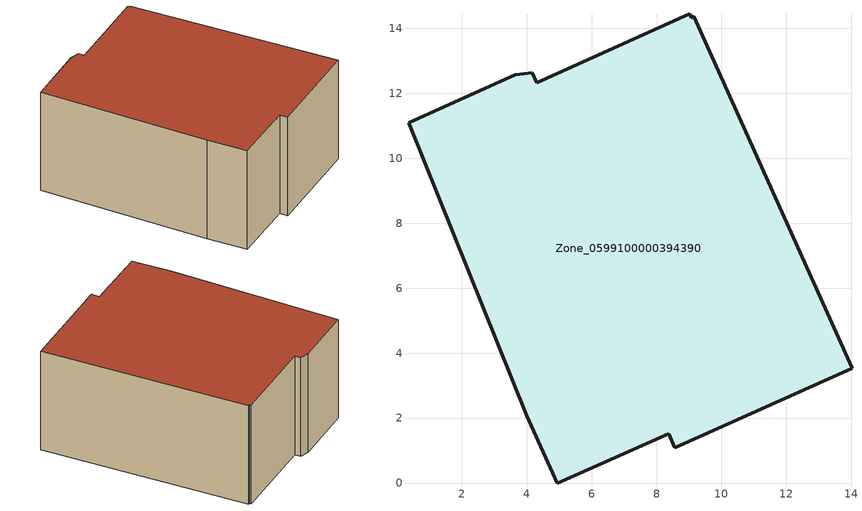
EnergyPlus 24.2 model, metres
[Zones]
Zone_0599100000394390
 floor ground (C_G): 8.57,1.08 8.37,1.52 4.94,0 4,2.08 0.36,11.1 3.64,12.57 4.17,12.63 4.31,12.32 9.02,14.44 9.07,14.33 9.14,14.37 14.02,3.54 z0
 wall outside (C_F): 8.37,1.52 8.57,1.08 14.02,3.54 9.14,14.37 9.07,14.33 9.02,14.44 4.31,12.32 4.17,12.63 3.64,12.57 0.36,11.1 4,2.08 4.94,0 8.37,1.52 z0:6.02
 roof outside (C_R): 4,2.08 4.94,0 8.37,1.52 8.57,1.08 14.02,3.54 9.14,14.37 9.07,14.33 9.02,14.44 4.31,12.32 4.17,12.63 3.64,12.57 0.36,11.1 z6.02
[BUILDING]
Pand.0599100000394390: North Axis=0; Terrain=City; Loads Convergence Tolerance Value=0.04; Temperature Convergence Tolerance Value=0.4; Solar Distribution=FullExterior; Maximum Number of Warmup Days=25; Minimum Number of Warmup Days=1
[Site:Location]
Rotterdam.The.Hague.AP_ZH_NLD Design_Conditions: Latitude=51.96; Longitude=4.45; Time Zone=1; Elevation=-4.5
[SITE:GROUNDTEMPERATURE:BUILDINGSURFACE]
18, 18, 18, 18, 18, 18, 18, 18, 18, 18, 18, 18
[MATERIAL] Thermal Absorptance=0.9; Solar Absorptance=0.7; Visible Absorptance=0.7
Name | Roughness | Thickness | Conductivity | Density | Specific Heat
G.D.1992-2005 | MediumSmooth | 0.15 | 0.06 | 540 | 1210
F.D.1992-2005 | Rough | 0.3 | 0.12 | 1920 | 840
R.D.1992-2005 | MediumRough | 0.2 | 0.08 | 1500 | 1000
[CONSTRUCTION]
C_G: G.D.1992-2005
C_F: F.D.1992-2005
C_R: R.D.1992-2005
[ZONE]
Zone_0599100000394390: Type=1; Multiplier=1; Ceiling Height=Autocalculate; Volume=Autocalculate; Floor Area=autocalculate; Part of Total Floor Area=Yes
[ZONEINFILTRATION:DESIGNFLOWRATE]
Infil_Zone_0599100000394390: Zone or ZoneList or Space or SpaceList=Zone_0599100000394390; Schedule=AlwaysOn; Design Flow Rate Calculation Method=Flow/Area; Flow Rate per Floor Area=0.0021; Constant Term Coefficient=1; Temperature Term Coefficient=0; Velocity Term Coefficient=0; Velocity Squared Term Coefficient=0
[HVACTEMPLATE:ZONE:IDEALLOADSAIRSYSTEM]
Zone_0599100000394390: Maximum Heating Supply Air Temperature=50; Minimum Cooling Supply Air Temperature=13; Maximum Heating Supply Air Humidity Ratio=0.0156; Minimum Cooling Supply Air Humidity Ratio=0.0077; Heating Limit=NoLimit; Cooling Limit=NoLimit; Dehumidification Control Type=ConstantSensibleHeatRatio; Cooling Sensible Heat Ratio=0.7; Dehumidification Setpoint=60; Humidification Control Type=None; Humidification Setpoint=30; Outdoor Air Method=None; Outdoor Air Flow Rate per Person=0.00944; Outdoor Air Flow Rate per Zone Floor Area=0; Outdoor Air Flow Rate per Zone=0; Demand Controlled Ventilation Type=None; Outdoor Air Economizer Type=NoEconomizer; Heat Recovery Type=None; Sensible Heat Recovery Effectiveness=0.7; Latent Heat Recovery Effectiveness=0.65
[ZONECONTROL:THERMOSTAT]
ThermostatControl_Zone_0599100000394390: Zone or ZoneList=Zone_0599100000394390; Control Type Schedule=DualSetpointControlType; Control 1=Thermostat_Zone_0599100000394390; Temperature Difference Between Cutout And Setpoint=0
[THERMOSTATSETPOINT:DUALSETPOINT]
Thermostat_Zone_0599100000394390: Heating Setpoint Temperature Schedule=HeatingSetpoint_Zone_0599100000394390; Cooling Setpoint Temperature Schedule=CoolingSetpoint_Zone_0599100000394390
[SCHEDULE:COMPACT]
HeatingSetpoint_Zone_0599100000394390: Through: 12/31, For: AllDays, Until: 24:00, 21
CoolingSetpoint_Zone_0599100000394390: Through: 12/31, For: AllDays, Until: 24:00, 24
DualSetpointControlType: Through: 12/31, For: AllDays, Until: 24:00, 4
AlwaysOn: Through: 12/31, For: AllDays, Until: 24:00, 1
